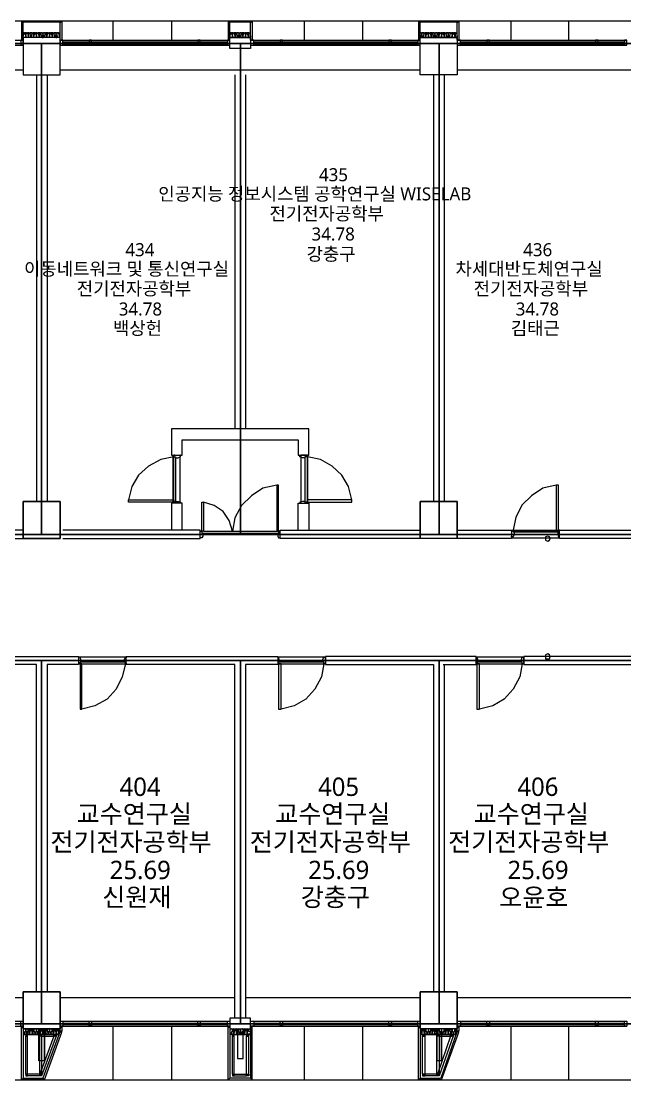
# Model space of a CAD drawing. Header units: millimetres. Extents: x -4005 to 126991, y -1911 to 106703.
# Drawn here: x 33814 to 45208, y 19414 to 39389 of the extents above; entities that cross this region are included whole.
import ezdxf

# ---------------------------------------------------------------- set-up
doc = ezdxf.new("R2010")
doc.units = ezdxf.units.MM
doc.layers.add('PDF_문자', color=7, linetype='Continuous')
doc.layers.add('PDF_형상', color=7, linetype='Continuous')
doc.styles.add('PDF 맑은 고딕', font='malgun.ttf')

msp = doc.modelspace()

# ---------------------------------------------------------------- linework, layer by layer
at = {"layer": 'PDF_형상', "lineweight": 5}
for points in [[(66310, 39389), (18542, 39389)], [(35547, 39389), (35547, 39031)], [(36651, 39389), (36651, 39031)], [(39154, 39389), (39154, 39031)], [(40258, 39389), (40258, 39031)], [(43056, 39389), (43056, 39031)], [(44144, 39389), (44144, 39031)], [(45449, 20471), (41703, 20471), (37957, 20471), (34195, 20471), (30449, 20471), (26703, 20471), (22956, 20471), (22956, 24435), (18946, 24435), (18946, 32129), (18946, 38969), (22956, 38969), (26703, 38969), (30449, 38969), (34195, 38969), (37957, 38969), (41703, 38969), (45449, 38969)], [(30651, 39031), (33853, 39031)], [(34553, 39031), (37755, 39031)], [(34599, 39000), (37708, 39000)], [(34599, 38954), (37708, 38954)], [(38143, 39031), (41346, 39031)], [(38206, 39000), (41299, 39000)], [(38206, 38954), (41299, 38954)], [(42045, 39031), (45247, 39031)], [(42107, 39000), (45201, 39000)], [(42107, 38954), (45201, 38954)], [(30651, 38938), (33853, 38938)], [(34553, 38938), (37755, 38938)], [(38143, 38938), (41346, 38938)], [(42045, 38938), (45247, 38938)], [(45543, 38876), (45543, 29782), (46833, 29782), (46833, 29627), (43973, 29627), (43973, 29782), (45356, 29782), (45356, 38876)], [(27045, 38472), (33853, 38472)], [(34102, 38378), (34102, 30326)], [(34304, 38378), (34304, 30326)], [(34553, 38472), (41346, 38472)], [(37848, 38378), (37848, 31694)], [(38050, 38378), (38050, 31694)], [(41594, 38378), (41594, 30326)], [(41796, 38378), (41796, 30326)], [(42045, 38472), (45356, 38472)], [(45449, 29704), (41703, 29704), (37957, 29704), (34195, 29704), (30449, 29704), (26703, 29704), (22956, 29704), (22956, 32129), (18946, 32129), (18946, 24435), (22956, 24435), (22956, 27326), (26703, 27326), (30449, 27326), (34195, 27326), (37957, 27326), (41703, 27326), (45449, 27326)], [(36698, 30357), (36698, 31166), (36449, 31119), (36216, 30995), (36029, 30824), (35905, 30606), (35843, 30357)], [(36713, 31197), (36698, 31197), (36698, 31166), (36729, 31166), (36729, 31150), (36775, 31150), (36822, 31166), (36822, 31197), (36807, 31197)], [(39185, 31197), (39216, 31197), (39216, 31166), (39169, 31166), (39169, 31150), (39123, 31150), (39076, 31166), (39076, 31197), (39092, 31197)], [(40055, 30357), (39993, 30606), (39869, 30824), (39682, 30995), (39465, 31119), (39216, 31166), (39216, 30357)], [(36729, 31150), (36729, 30326)], [(39169, 31150), (39169, 30326)], [(38641, 30637), (38377, 30575), (38159, 30435), (37972, 30248), (37848, 30015), (37801, 29767), (37739, 29969), (37630, 30140), (37459, 30248), (37257, 30311)], [(43910, 30637), (43662, 30575), (43444, 30435), (43273, 30264), (43149, 30031), (43102, 29782), (43910, 29782)], [(33853, 29782), (32656, 29782), (32656, 29627), (34553, 29627), (34553, 30326), (33853, 30326), (33853, 29627)], [(36853, 29782), (36853, 30295), (36651, 30295), (36651, 29782)], [(36713, 30295), (36698, 30295), (36698, 30311), (36729, 30311), (36729, 30326), (36775, 30326), (36822, 30311), (36822, 30295), (36807, 30295)], [(39045, 29782), (39045, 30295), (39247, 30295), (39247, 29782)], [(39185, 30295), (39216, 30295), (39216, 30311), (39169, 30311), (39169, 30326), (39123, 30326), (39076, 30311), (39076, 30295), (39092, 30295)], [(42045, 29627), (42045, 30326), (41346, 30326), (41346, 29627)], [(34599, 29627), (37195, 29627), (37195, 29782), (34599, 29782)], [(37195, 29736), (37195, 29767), (37226, 29767), (37226, 29720), (37242, 29720), (37242, 29673), (37226, 29642), (37195, 29642), (37195, 29658)], [(37257, 29767), (38641, 29767)], [(38703, 29736), (38703, 29767), (38672, 29767), (38672, 29720), (38656, 29720), (38656, 29673), (38672, 29642), (38703, 29642), (38703, 29658)], [(42045, 29782), (43071, 29782), (43071, 29627), (38703, 29627), (38703, 29782), (41346, 29782)], [(43071, 29767), (43071, 29782), (43102, 29782), (43102, 29751), (43118, 29751), (43118, 29704), (43102, 29658), (43071, 29658), (43071, 29673)], [(43973, 29767), (43973, 29782), (43957, 29782), (43957, 29751), (43942, 29751), (43942, 29704), (43957, 29658), (43973, 29658), (43973, 29673)], [(38656, 29720), (37242, 29720)], [(43118, 29751), (43942, 29751)], [(34102, 21077), (34102, 27248), (32050, 27248), (32050, 27404), (34895, 27404), (34895, 27248), (34304, 27248), (34304, 21077)], [(34895, 27279), (34895, 27264), (34926, 27264), (34926, 27295), (34941, 27295), (34941, 27342), (34926, 27388), (34895, 27388), (34895, 27373)], [(35796, 27279), (35796, 27264), (35781, 27264), (35781, 27295), (35765, 27295), (35765, 27342), (35781, 27388), (35796, 27388), (35796, 27373)], [(37848, 20580), (37848, 27248), (35796, 27248), (35796, 27404), (38656, 27404), (38656, 27248), (38050, 27248), (38050, 20580)], [(38656, 27279), (38656, 27264), (38672, 27264), (38672, 27295), (38687, 27295), (38687, 27342), (38672, 27388), (38656, 27388), (38656, 27373)], [(39558, 27279), (39558, 27264), (39527, 27264), (39527, 27295), (39511, 27295), (39511, 27342), (39527, 27388), (39558, 27388), (39558, 27373)], [(41781, 27248), (42403, 27248), (42403, 27404), (39558, 27404), (39558, 27248), (41594, 27248), (41594, 21077)], [(42403, 27279), (42403, 27264), (42418, 27264), (42418, 27295), (42434, 27295), (42434, 27342), (42418, 27388), (42403, 27388), (42403, 27373)], [(43304, 27279), (43304, 27264), (43273, 27264), (43273, 27295), (43258, 27295), (43258, 27342), (43273, 27388), (43304, 27388), (43304, 27373)], [(45543, 20580), (45543, 27248), (46164, 27248), (46164, 27404), (43304, 27404), (43304, 27248), (45356, 27248), (45356, 20580)], [(35765, 27295), (34941, 27295)], [(34957, 27264), (35781, 27264), (35718, 27015), (35610, 26782), (35439, 26595), (35205, 26471), (34957, 26409)], [(39511, 27295), (38687, 27295)], [(38719, 27264), (39527, 27264), (39480, 27015), (39356, 26782), (39185, 26595), (38967, 26471), (38719, 26409)], [(41796, 27248), (41796, 21077)], [(43258, 27295), (42434, 27295)], [(42465, 27264), (43273, 27264), (43227, 27015), (43102, 26782), (42931, 26595), (42714, 26471), (42465, 26409)], [(42045, 20378), (42045, 21077), (41346, 21077), (41346, 20378)], [(30558, 20968), (33853, 20968)], [(34553, 20968), (37848, 20968)], [(38050, 20968), (41346, 20968)], [(42045, 20968), (45356, 20968)], [(30651, 20518), (33853, 20518)], [(30651, 20424), (33853, 20424)], [(34537, 20284), (34537, 20300), (34537, 20347), (34537, 20362), (34537, 20378), (34522, 20378), (34506, 20362), (34506, 20347), (34522, 20300), (34522, 20284), (34506, 20269), (34490, 20284), (34475, 20300), (34475, 20284), (34444, 20269), (34428, 20284), (34428, 20300), (34444, 20347), (34444, 20362), (34428, 20378), (34413, 20378), (34413, 20362), (34413, 20347), (34413, 20300), (34413, 20284), (34397, 20269), (34382, 20284), (34382, 20300), (34397, 20347), (34397, 20362), (34382, 20378), (34366, 20378), (34351, 20362), (34351, 20347), (34366, 20300), (34366, 20284), (34351, 20269), (34335, 20284), (34335, 20300), (34351, 20347), (34351, 20362), (34335, 20378), (34319, 20378), (34304, 20362), (34304, 20347), (34319, 20300), (34319, 20284), (34304, 20269), (34288, 20284), (34288, 20300), (34288, 20347), (34288, 20362), (34288, 20378), (34273, 20378), (34257, 20362), (34257, 20347), (34273, 20300), (34273, 20284), (34257, 20269), (34242, 20284), (34226, 20300), (34211, 20284), (34195, 20269), (34180, 20284), (34180, 20300), (34195, 20347), (34195, 20362), (34180, 20378), (34164, 20378), (34164, 20362), (34164, 20347), (34164, 20300), (34164, 20284), (34148, 20269), (34133, 20284), (34133, 20300), (34148, 20347), (34148, 20362), (34133, 20378), (34117, 20378), (34102, 20362), (34102, 20347), (34117, 20300), (34117, 20284), (34102, 20269), (34086, 20284), (34086, 20300), (34102, 20347), (34102, 20362), (34086, 20378), (34071, 20378), (34055, 20362), (34055, 20347), (34071, 20300), (34071, 20284), (34055, 20269), (34040, 20284), (34040, 20300), (34040, 20347), (34040, 20362), (34040, 20378), (34024, 20378), (34009, 20362), (34009, 20347), (34024, 20300), (34024, 20284), (33993, 20269), (33977, 20284), (33977, 20300), (33993, 20347), (33993, 20362), (33977, 20378), (33962, 20378), (33962, 20362), (33962, 20347), (33962, 20300), (33962, 20284), (33946, 20269), (33931, 20284), (33931, 20300), (33946, 20347), (33946, 20362), (33931, 20378), (33915, 20378), (33900, 20362), (33900, 20347), (33915, 20300), (33915, 20284), (33900, 20269), (33884, 20284), (33884, 20300), (33900, 20347), (33900, 20362), (33884, 20378), (33869, 20378), (33853, 20362), (33853, 20347), (33869, 20300), (33869, 20284), (33853, 20269), (34537, 20269)], [(34257, 19771), (34257, 20378), (34257, 19771), (34148, 19771), (34148, 20378), (34148, 19771)], [(34553, 20518), (37755, 20518)], [(34553, 20424), (37755, 20424)], [(34553, 20331), (34553, 20409), (34584, 20409), (34584, 20331), (34553, 20331), (34584, 20315)], [(34599, 20486), (37708, 20486)], [(34599, 20455), (37708, 20455)], [(35547, 20424), (35547, 19414)], [(36651, 20424), (36651, 19414)], [(38128, 20284), (38112, 20269), (38097, 20284), (38081, 20284), (38081, 20300), (38097, 20347), (38097, 20362), (38081, 20378), (38066, 20362), (38066, 20347), (38081, 20300), (38081, 20284), (38066, 20269), (38050, 20269), (38035, 20284), (38035, 20300), (38050, 20347), (38050, 20362), (38035, 20378), (38019, 20362), (38019, 20347), (38019, 20300), (38019, 20284), (38019, 20269), (38004, 20269), (37988, 20284), (37988, 20300), (38004, 20347), (38004, 20362), (37988, 20378), (37957, 20362), (37957, 20347), (37941, 20362), (37926, 20378), (37910, 20362), (37910, 20347), (37926, 20300), (37926, 20284), (37910, 20269), (37895, 20269), (37895, 20284), (37879, 20300), (37895, 20347), (37895, 20362), (37879, 20378), (37864, 20362), (37864, 20347), (37879, 20300), (37879, 20284), (37864, 20269), (37848, 20269), (37833, 20284), (37833, 20300), (37848, 20347), (37848, 20362), (37833, 20378), (37817, 20362), (37817, 20347), (37817, 20300), (37817, 20284), (37817, 20269), (37801, 20269), (37786, 20284), (37786, 20300), (37801, 20347), (37801, 20362), (37786, 20378)], [(37895, 20378), (37895, 19818), (38004, 19818), (38004, 20378)], [(38128, 20315), (38112, 20347), (38112, 20362), (38128, 20378)], [(38143, 20518), (41346, 20518)], [(38143, 20424), (41346, 20424)], [(38206, 20486), (41299, 20486)], [(38206, 20455), (41299, 20455)], [(39154, 20424), (39154, 19414)], [(40258, 20424), (40258, 19414)], [(42030, 20284), (42030, 20300), (42045, 20347), (42045, 20362), (42030, 20378), (42014, 20378), (42014, 20362), (42014, 20347), (42014, 20300), (42014, 20284), (41999, 20269), (41983, 20284), (41983, 20300), (41999, 20347), (41999, 20362), (41983, 20378), (41967, 20378), (41952, 20362), (41952, 20347), (41967, 20300), (41967, 20284), (41952, 20269), (41936, 20284), (41936, 20300), (41952, 20347), (41936, 20362), (41936, 20378), (41921, 20378), (41905, 20362), (41905, 20347), (41921, 20300), (41921, 20284), (41905, 20269), (41890, 20284), (41874, 20300), (41874, 20284), (41843, 20269), (41828, 20284), (41828, 20300), (41843, 20347), (41843, 20362), (41828, 20378), (41812, 20378), (41812, 20362), (41812, 20347), (41812, 20300), (41812, 20284), (41796, 20269), (41781, 20284), (41781, 20300), (41796, 20347), (41796, 20362), (41781, 20378), (41765, 20378), (41750, 20362), (41750, 20347), (41765, 20300), (41765, 20284), (41750, 20269), (41734, 20284), (41734, 20300), (41750, 20347), (41750, 20362), (41734, 20378), (41719, 20378), (41703, 20362), (41703, 20347), (41719, 20300), (41719, 20284), (41703, 20269), (41688, 20284), (41688, 20300), (41688, 20347), (41688, 20362), (41688, 20378), (41672, 20378), (41657, 20362), (41657, 20347), (41672, 20300), (41672, 20284), (41657, 20269), (41641, 20284), (41625, 20300), (41610, 20284), (41594, 20269), (41579, 20284), (41579, 20300), (41594, 20347), (41594, 20362), (41579, 20378), (41563, 20378), (41563, 20362), (41563, 20347), (41563, 20300), (41563, 20284), (41548, 20269), (41532, 20284), (41532, 20300), (41548, 20347), (41548, 20362), (41532, 20378), (41517, 20378), (41501, 20362), (41501, 20347), (41517, 20300), (41517, 20284), (41501, 20269), (41486, 20284), (41486, 20300), (41501, 20347), (41501, 20362), (41486, 20378), (41470, 20378), (41454, 20362), (41454, 20347), (41470, 20300), (41470, 20284), (41454, 20269), (41439, 20284), (41439, 20300), (41439, 20347), (41439, 20362), (41439, 20378), (41423, 20378), (41408, 20362), (41408, 20347), (41423, 20300), (41423, 20284), (41408, 20269), (41377, 20284), (41377, 20300), (41361, 20284), (41346, 20269), (42030, 20269)], [(41750, 19771), (41750, 20378), (41750, 19771), (41657, 19771), (41657, 20378), (41657, 19771)], [(42045, 20518), (45247, 20518)], [(42045, 20424), (45247, 20424)], [(42076, 20315), (42045, 20331), (42045, 20409), (42076, 20409), (42076, 20331), (42045, 20331)], [(42107, 20486), (45201, 20486)], [(42107, 20455), (45201, 20455)], [(43056, 20424), (43056, 19414)], [(44144, 20424), (44144, 19414)], [(33900, 19523), (33900, 20238), (33931, 20269)], [(34428, 20238), (34164, 19523), (33931, 19523), (33931, 20238)], [(34428, 20269), (34475, 20238), (34195, 19492), (34164, 19523), (34164, 20269), (34195, 20238), (34444, 20238)], [(34444, 20269), (34195, 20269), (34195, 20238), (34164, 20238), (34164, 20269), (34195, 20269), (34195, 19523)], [(37755, 20269), (38143, 20269)], [(37801, 19523), (37801, 20238), (37833, 20269)], [(37801, 19492), (37833, 19523), (37833, 20238)], [(37833, 19523), (38066, 19523), (38066, 20238)], [(38112, 19523), (38112, 20238), (38112, 20269), (38066, 20269), (38066, 20238), (38112, 20238), (38066, 20269)], [(41392, 19523), (41392, 20238), (41439, 20269)], [(41657, 19523), (41439, 19523), (41439, 20238)], [(41921, 20269), (41967, 20238), (41703, 19492), (41657, 19523), (41657, 20269), (41703, 20238), (41936, 20238)], [(41921, 20238), (41672, 19523)], [(41936, 20269), (41703, 20269), (41703, 19523)], [(19583, 19414), (108825, 19414)], [(33900, 19492), (33931, 19523)], [(34164, 19492), (33931, 19492)], [(37833, 19492), (38066, 19492)], [(38112, 19492), (38066, 19523)], [(41392, 19492), (41439, 19523)], [(41657, 19492), (41439, 19492)]]:
    msp.add_lwpolyline(points, dxfattribs=at)
for points in [[(33853, 39358), (33822, 39389), (33822, 39031), (33853, 39031)], [(33853, 39373), (33822, 39389), (34584, 39389), (34553, 39373)], [(34553, 39358), (34584, 39389), (34584, 39031), (34553, 39031)], [(37755, 39373), (37724, 39389), (38175, 39389), (38143, 39373)], [(37755, 39358), (37724, 39389), (37724, 39031), (37755, 39031)], [(38143, 39358), (38175, 39389), (38175, 39031), (38143, 39031)], [(41346, 39358), (41315, 39389), (41315, 39031), (41346, 39031)], [(41361, 39373), (41330, 39389), (42076, 39389), (42045, 39373)], [(42045, 39358), (42076, 39389), (42076, 39031), (42045, 39031)], [(34537, 39156), (34537, 39109), (34537, 39093), (34537, 39078), (34522, 39078), (34506, 39093), (34506, 39109), (34522, 39156), (34522, 39171), (34506, 39171), (34490, 39171), (34475, 39156), (34475, 39171), (34444, 39171), (34428, 39171), (34428, 39156), (34444, 39109), (34444, 39093), (34428, 39078), (34413, 39078), (34413, 39093), (34413, 39109), (34413, 39156), (34413, 39171), (34397, 39171), (34382, 39171), (34382, 39156), (34397, 39109), (34397, 39093), (34382, 39078), (34366, 39078), (34351, 39093), (34351, 39109), (34366, 39156), (34366, 39171), (34351, 39171), (34335, 39171), (34335, 39156), (34351, 39109), (34351, 39093), (34335, 39078), (34319, 39078), (34304, 39093), (34304, 39109), (34319, 39156), (34319, 39171), (34304, 39171), (34288, 39171), (34288, 39156), (34288, 39109), (34288, 39093), (34288, 39078), (34273, 39078), (34257, 39093), (34257, 39109), (34273, 39156), (34273, 39171), (34257, 39171), (34242, 39171), (34226, 39156), (34211, 39171), (34195, 39171), (34180, 39171), (34180, 39156), (34195, 39109), (34195, 39093), (34180, 39078), (34164, 39078), (34164, 39093), (34164, 39109), (34164, 39156), (34164, 39171), (34148, 39171), (34133, 39171), (34133, 39156), (34148, 39109), (34148, 39093), (34133, 39078), (34117, 39078), (34102, 39093), (34102, 39109), (34117, 39156), (34117, 39171), (34102, 39171), (34086, 39171), (34086, 39156), (34102, 39109), (34102, 39093), (34086, 39078), (34071, 39078), (34055, 39093), (34055, 39109), (34071, 39156), (34071, 39171), (34055, 39171), (34040, 39171), (34040, 39156), (34040, 39109), (34040, 39093), (34040, 39078), (34024, 39078), (34009, 39093), (34009, 39109), (34024, 39156), (34024, 39171), (33993, 39171), (33977, 39171), (33977, 39156), (33993, 39109), (33993, 39093), (33977, 39078), (33962, 39078), (33962, 39093), (33962, 39109), (33962, 39156), (33962, 39171), (33946, 39171), (33931, 39171), (33931, 39156), (33946, 39109), (33946, 39093), (33931, 39078), (33915, 39078), (33900, 39093), (33900, 39109), (33915, 39156), (33915, 39171), (33900, 39171), (33884, 39171), (33884, 39156), (33900, 39109), (33900, 39093), (33884, 39078), (33869, 39078), (33853, 39093), (33853, 39109), (33869, 39156), (33869, 39171), (33853, 39171), (34553, 39171), (34537, 39171)], [(34226, 39156), (34211, 39109), (34211, 39093), (34211, 39078), (34226, 39078), (34242, 39093), (34242, 39109)], [(34475, 39156), (34459, 39109), (34459, 39093), (34475, 39078), (34490, 39078), (34490, 39093), (34490, 39109)], [(38128, 39156), (38143, 39109), (38143, 39093), (38128, 39078), (38112, 39078), (38112, 39093), (38112, 39109), (38112, 39156), (38112, 39171), (38097, 39171), (38081, 39171), (38081, 39156), (38097, 39109), (38097, 39093), (38081, 39078), (38066, 39078), (38050, 39093), (38050, 39109), (38066, 39156), (38066, 39171), (38050, 39171), (38035, 39171), (38035, 39156), (38050, 39109), (38050, 39093), (38035, 39078), (38019, 39078), (38004, 39093), (38004, 39109), (38019, 39156), (38019, 39171), (38004, 39171), (37988, 39171), (37988, 39156), (37988, 39109), (37988, 39093), (37988, 39078), (37972, 39078), (37957, 39093), (37957, 39109), (37972, 39156), (37972, 39171), (37957, 39171), (37941, 39171), (37926, 39156), (37910, 39171), (37895, 39171), (37879, 39171), (37879, 39156), (37895, 39109), (37895, 39093), (37879, 39078), (37864, 39078), (37864, 39093), (37864, 39109), (37864, 39156), (37864, 39171), (37848, 39171), (37833, 39171), (37833, 39156), (37848, 39109), (37848, 39093), (37833, 39078), (37817, 39078), (37801, 39093), (37801, 39109), (37817, 39156), (37817, 39171), (37801, 39171), (37786, 39171), (37786, 39156), (37801, 39109), (37801, 39093), (37786, 39078), (37770, 39078), (37755, 39093), (37755, 39109), (37770, 39156), (37770, 39171), (37755, 39171), (38143, 39171), (38128, 39171)], [(37926, 39156), (37910, 39109), (37910, 39093), (37926, 39078), (37941, 39093), (37941, 39109)], [(42030, 39156), (42045, 39109), (42045, 39093), (42030, 39078), (42014, 39078), (42014, 39093), (42014, 39109), (42014, 39156), (42014, 39171), (41999, 39171), (41983, 39171), (41983, 39156), (41999, 39109), (41999, 39093), (41983, 39078), (41967, 39078), (41952, 39093), (41952, 39109), (41967, 39156), (41967, 39171), (41952, 39171), (41936, 39171), (41936, 39156), (41952, 39109), (41936, 39093), (41936, 39078), (41921, 39078), (41905, 39093), (41905, 39109), (41921, 39156), (41921, 39171), (41905, 39171), (41890, 39171), (41874, 39156), (41874, 39171), (41843, 39171), (41828, 39171), (41828, 39156), (41843, 39109), (41843, 39093), (41828, 39078), (41812, 39078), (41812, 39093), (41812, 39109), (41812, 39156), (41812, 39171), (41796, 39171), (41781, 39171), (41781, 39156), (41796, 39109), (41796, 39093), (41781, 39078), (41765, 39078), (41750, 39093), (41750, 39109), (41765, 39156), (41765, 39171), (41750, 39171), (41734, 39171), (41734, 39156), (41750, 39109), (41750, 39093), (41734, 39078), (41719, 39078), (41703, 39093), (41703, 39109), (41719, 39156), (41719, 39171), (41703, 39171), (41688, 39171), (41688, 39156), (41688, 39109), (41688, 39093), (41688, 39078), (41672, 39078), (41657, 39093), (41657, 39109), (41672, 39156), (41672, 39171), (41657, 39171), (41641, 39171), (41625, 39156), (41610, 39171), (41594, 39171), (41579, 39171), (41579, 39156), (41594, 39109), (41594, 39093), (41579, 39078), (41563, 39078), (41563, 39093), (41563, 39109), (41563, 39156), (41563, 39171), (41548, 39171), (41532, 39171), (41532, 39156), (41548, 39109), (41548, 39093), (41532, 39078), (41517, 39078), (41501, 39093), (41501, 39109), (41517, 39156), (41517, 39171), (41501, 39171), (41486, 39171), (41486, 39156), (41501, 39109), (41501, 39093), (41486, 39078), (41470, 39078), (41454, 39093), (41454, 39109), (41470, 39156), (41470, 39171), (41454, 39171), (41439, 39171), (41439, 39156), (41439, 39109), (41439, 39093), (41439, 39078), (41423, 39078), (41408, 39093), (41408, 39109), (41423, 39156), (41423, 39171), (41408, 39171), (41377, 39171), (41377, 39156), (41361, 39171), (41346, 39171), (42045, 39171), (42030, 39171)], [(41377, 39156), (41361, 39109), (41361, 39093), (41361, 39078), (41377, 39078), (41392, 39093), (41392, 39109)], [(41625, 39156), (41610, 39109), (41610, 39093), (41625, 39078), (41641, 39093), (41641, 39109)], [(41874, 39156), (41859, 39109), (41859, 39093), (41874, 39078), (41890, 39078), (41890, 39093), (41890, 39109)], [(34195, 38969), (30449, 38969), (30449, 29704), (34195, 29704)], [(33806, 38938), (33853, 38938), (33853, 39031), (33806, 39031)], [(34553, 39078), (33853, 39078), (33853, 38378), (34553, 38378)], [(33853, 39078), (33853, 38378), (34553, 38378), (34553, 39078)], [(37957, 38969), (34195, 38969), (34195, 29704), (37957, 29704)], [(34553, 38938), (34599, 38938), (34599, 39031), (34553, 39031)], [(35097, 38938), (35143, 38938), (35143, 39031), (35097, 39031)], [(37149, 38938), (37195, 38938), (37195, 39031), (37149, 39031)], [(37708, 38938), (37755, 38938), (37755, 39031), (37708, 39031)], [(37755, 39078), (38143, 39078), (38143, 38876), (37755, 38876)], [(41703, 38969), (37957, 38969), (37957, 29704), (41703, 29704)], [(38143, 38938), (38206, 38938), (38206, 39031), (38143, 39031)], [(38703, 38938), (38750, 38938), (38750, 39031), (38703, 39031)], [(40755, 38938), (40802, 38938), (40802, 39031), (40755, 39031)], [(41299, 38938), (41346, 38938), (41346, 39031), (41299, 39031)], [(42045, 39078), (42045, 38378), (41346, 38378), (41346, 39078)], [(41346, 38378), (41346, 39078), (42045, 39078), (42045, 38378)], [(45449, 38969), (41703, 38969), (41703, 29704), (45449, 29704)], [(42045, 38938), (42107, 38938), (42107, 39031), (42045, 39031)], [(42605, 38938), (42651, 38938), (42651, 39031), (42605, 39031)], [(44657, 38938), (44703, 38938), (44703, 39031), (44657, 39031)], [(45201, 38938), (45247, 38938), (45247, 39031), (45201, 39031)], [(36651, 31694), (36651, 31197), (36853, 31197), (36853, 31492), (39045, 31492), (39045, 31197), (39247, 31197), (39247, 31694)], [(36682, 30295), (36682, 31197), (36807, 31197), (36807, 30295)], [(39216, 30295), (39216, 31197), (39092, 31197), (39092, 30295)], [(38672, 29767), (38672, 30637), (38641, 30637), (38641, 29767)], [(43957, 29782), (43957, 30637), (43910, 30637), (43910, 29782)], [(34553, 30326), (34553, 29627), (33853, 29627), (33853, 30326)], [(36698, 30311), (35843, 30311), (35843, 30357), (36698, 30357)], [(37226, 29767), (37226, 30311), (37257, 30311), (37257, 29767)], [(39216, 30311), (40055, 30311), (40055, 30357), (39216, 30357)], [(42045, 29627), (41346, 29627), (41346, 30326), (42045, 30326)], [(43973, 29767), (43071, 29767), (43071, 29642), (43973, 29642)], [(43755, 29673), (43708, 29658), (43708, 29627), (43708, 29596), (43755, 29580), (43786, 29596), (43802, 29627), (43786, 29658)], [(34895, 27264), (35796, 27264), (35796, 27388), (34895, 27388)], [(38656, 27264), (39558, 27264), (39558, 27388), (38656, 27388)], [(42403, 27264), (43304, 27264), (43304, 27388), (42403, 27388)], [(43755, 27357), (43786, 27357), (43802, 27404), (43786, 27435), (43755, 27450), (43708, 27435), (43708, 27404), (43708, 27357)], [(34195, 27326), (30449, 27326), (30449, 20471), (34195, 20471)], [(37957, 27326), (34195, 27326), (34195, 20471), (37957, 20471)], [(34926, 27264), (34926, 26409), (34957, 26409), (34957, 27264)], [(41703, 27326), (37957, 27326), (37957, 20471), (41703, 20471)], [(38672, 27264), (38672, 26409), (38719, 26409), (38719, 27264)], [(45449, 27326), (41703, 27326), (41703, 20471), (45449, 20471)], [(42418, 27264), (42418, 26409), (42465, 26409), (42465, 27264)], [(34553, 21077), (33853, 21077), (33853, 20378), (34553, 20378)], [(33853, 21077), (34553, 21077), (34553, 20378), (33853, 20378)], [(41346, 21077), (42045, 21077), (42045, 20378), (41346, 20378)], [(37755, 20378), (38143, 20378), (38143, 20580), (37755, 20580)], [(33806, 20518), (33853, 20518), (33853, 20424), (33806, 20424)], [(33853, 20409), (33853, 19445), (33822, 19414), (33822, 20409)], [(34226, 20300), (34242, 20347), (34242, 20362), (34226, 20378), (34211, 20378), (34211, 20362), (34211, 20347)], [(34475, 20300), (34490, 20347), (34490, 20362), (34490, 20378), (34475, 20378), (34459, 20362), (34459, 20347)], [(34553, 20518), (34599, 20518), (34599, 20424), (34553, 20424)], [(35097, 20518), (35143, 20518), (35143, 20424), (35097, 20424)], [(37149, 20518), (37195, 20518), (37195, 20424), (37149, 20424)], [(37708, 20518), (37755, 20518), (37755, 20424), (37708, 20424)], [(37755, 19445), (37724, 19414), (37724, 20409), (37755, 20409), (37755, 19445), (37724, 19414), (38175, 19414), (38143, 19445)], [(38143, 20518), (38206, 20518), (38206, 20424), (38143, 20424)], [(38143, 19445), (38175, 19414), (38175, 20409), (38143, 20409)], [(38703, 20518), (38750, 20518), (38750, 20424), (38703, 20424)], [(40755, 20518), (40802, 20518), (40802, 20424), (40755, 20424)], [(41299, 20518), (41346, 20518), (41346, 20424), (41299, 20424)], [(41346, 20409), (41346, 19445), (41315, 19414), (41315, 20409)], [(41377, 20300), (41392, 20347), (41392, 20362), (41377, 20378), (41361, 20378), (41361, 20362), (41361, 20347)], [(41625, 20300), (41641, 20347), (41641, 20362), (41625, 20378), (41610, 20362), (41610, 20347)], [(41874, 20300), (41890, 20347), (41890, 20362), (41890, 20378), (41874, 20378), (41859, 20362), (41859, 20347)], [(42045, 20518), (42107, 20518), (42107, 20424), (42045, 20424)], [(42605, 20518), (42651, 20518), (42651, 20424), (42605, 20424)], [(44657, 20518), (44703, 20518), (44703, 20424), (44657, 20424)], [(45201, 20518), (45247, 20518), (45247, 20424), (45201, 20424)], [(33900, 20269), (33900, 20238), (33931, 20238), (33931, 20269)], [(34584, 20315), (34553, 20331), (34226, 19445), (34257, 19414)], [(34475, 20269), (34475, 20238), (34428, 20238), (34428, 20269)], [(37801, 20269), (37801, 20238), (37833, 20238), (37833, 20269)], [(37957, 20347), (37941, 20300), (37941, 20284), (37941, 20269), (37957, 20269), (37972, 20284), (37972, 20300)], [(41392, 20269), (41392, 20238), (41439, 20238), (41439, 20269)], [(41703, 20269), (41703, 20238), (41657, 20238), (41657, 20269)], [(42076, 20315), (42045, 20331), (41734, 19445), (41750, 19414)], [(41967, 20269), (41967, 20238), (41921, 20238), (41921, 20269)], [(34226, 19445), (34242, 19414), (33822, 19414), (33853, 19445)], [(33900, 19523), (33900, 19492), (33931, 19492), (33931, 19523)], [(34195, 19523), (34195, 19492), (34164, 19492), (34164, 19523)], [(37801, 19523), (37801, 19492), (37833, 19492), (37833, 19523)], [(38112, 19523), (38112, 19492), (38066, 19492), (38066, 19523)], [(41719, 19445), (41750, 19414), (41330, 19414), (41361, 19445)], [(41392, 19523), (41392, 19492), (41439, 19492), (41439, 19523)], [(41703, 19523), (41703, 19492), (41657, 19492), (41657, 19523)]]:
    msp.add_lwpolyline(points, close=True, dxfattribs=at)

# ---------------------------------------------------------------- texts
at = {"layer": 'PDF_문자', "attachment_point": 4, "style": 'PDF 맑은 고딕'}
for s, insert, char_height in [('435', (39434, 36490), 245.8), ('인공지능 정보시스템 공학연구실 WISELAB', (36402, 36117), 245.8), ('전기전자공학부', (38501, 35744), 245.8), ('34.78', (39294, 35371), 245.8), ('434', (35781, 35075), 245.8), ('436', (43289, 35075), 245.8), ('강충구', (39201, 34982), 245.8), ('이동네트워크 및 통신연구실', (33869, 34702), 245.8), ('차세대반도체연구실', (42014, 34702), 245.8), ('전기전자공학부', (34864, 34329), 245.8), ('전기전자공학부', (42356, 34329), 245.8), ('34.78', (35656, 33956), 245.8), ('34.78', (43149, 33956), 245.8), ('백상헌', (35547, 33583), 245.8), ('김태근', (43056, 33583), 245.8), ('404', (35672, 24941), 346.4), ('405', (39418, 24941), 346.4), ('406', (43180, 24941), 346.4), ('교수연구실', (34863, 24413), 346.4), ('교수연구실', (38610, 24413), 346.4), ('교수연구실', (42356, 24413), 346.4), ('전기전자공학부', (34366, 23885), 346.4), ('전기전자공학부', (38128, 23885), 346.4), ('전기전자공학부', (41874, 23885), 346.4), ('25.69', (35485, 23371), 346.4), ('25.69', (39232, 23371), 346.4), ('25.69', (42993, 23371), 346.4), ('신원재', (35345, 22843), 346.4), ('강충구', (39092, 22843), 346.4), ('오윤호', (42838, 22843), 346.4)]:
    msp.add_mtext(s, dxfattribs=dict(at, insert=insert, char_height=char_height))

doc.saveas('drawing.dxf')
